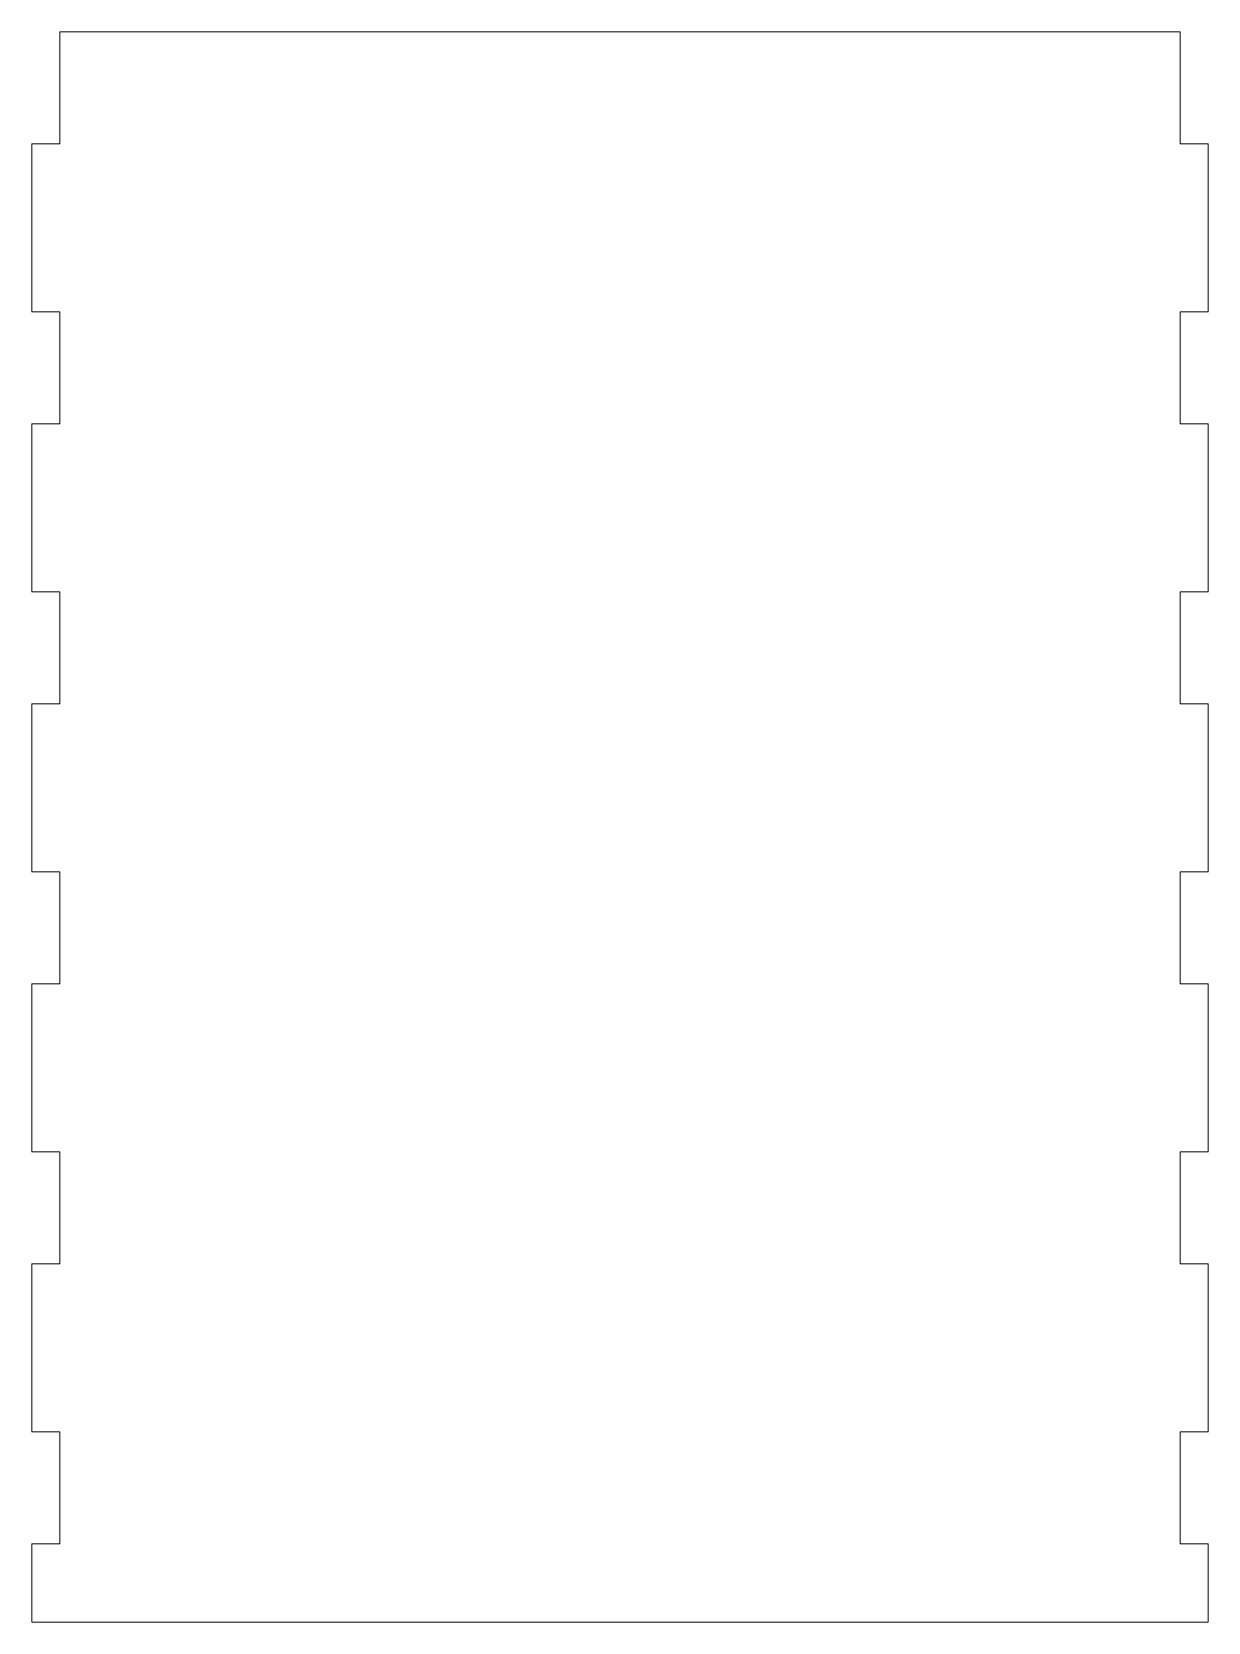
# Model space of a CAD drawing. Header units: inches. Extents: x -0.12 to 5.12, y 2.9 to 10.
import ezdxf

# ---------------------------------------------------------------- set-up
doc = ezdxf.new("R2010")
doc.units = ezdxf.units.IN
doc.header["$MEASUREMENT"] = 0

msp = doc.modelspace()

# ---------------------------------------------------------------- linework, layer by layer
at = {"color": 7, "linetype": 'Continuous', "lineweight": 15}
for p, q in [((5, 10), (0, 10)), ((0, 10), (0, 9.5)), ((5, 9.5), (5, 10)), ((0, 9.5), (-0.125, 9.5)), ((-0.125, 9.5), (-0.125, 8.75)), ((5.125, 9.5), (5, 9.5)), ((5.125, 8.75), (5.125, 9.5)), ((-0.125, 8.75), (0, 8.75)), ((0, 8.75), (0, 8.25)), ((5, 8.25), (5, 8.75)), ((5, 8.75), (5.125, 8.75)), ((0, 8.25), (-0.125, 8.25)), ((-0.125, 8.25), (-0.125, 7.5)), ((5.125, 8.25), (5, 8.25)), ((5.125, 7.5), (5.125, 8.25)), ((-0.125, 7.5), (0, 7.5)), ((0, 7.5), (0, 7)), ((5, 7), (5, 7.5)), ((5, 7.5), (5.125, 7.5)), ((0, 7), (-0.125, 7)), ((-0.125, 7), (-0.125, 6.25)), ((5.125, 7), (5, 7)), ((5.125, 6.25), (5.125, 7)), ((-0.125, 6.25), (0, 6.25)), ((0, 6.25), (0, 5.75)), ((5, 5.75), (5, 6.25)), ((5, 6.25), (5.125, 6.25)), ((0, 5.75), (-0.125, 5.75)), ((-0.125, 5.75), (-0.125, 5)), ((5.125, 5.75), (5, 5.75)), ((5.125, 5), (5.125, 5.75)), ((-0.125, 5), (0, 5)), ((0, 5), (0, 4.5)), ((5, 4.5), (5, 5)), ((5, 5), (5.125, 5)), ((0, 4.5), (-0.125, 4.5)), ((-0.125, 4.5), (-0.125, 3.75)), ((5.125, 4.5), (5, 4.5)), ((5.125, 3.75), (5.125, 4.5)), ((-0.125, 3.75), (0, 3.75)), ((0, 3.75), (0, 3.25)), ((5, 3.25), (5, 3.75)), ((5, 3.75), (5.125, 3.75)), ((-0.125, 3.25), (-0.125, 2.9)), ((0, 3.25), (-0.125, 3.25)), ((5.125, 3.25), (5, 3.25)), ((5.125, 2.9), (5.125, 3.25)), ((-0.125, 2.9), (5.125, 2.9))]:
    msp.add_line(p, q, dxfattribs=at)

doc.saveas('drawing.dxf')
